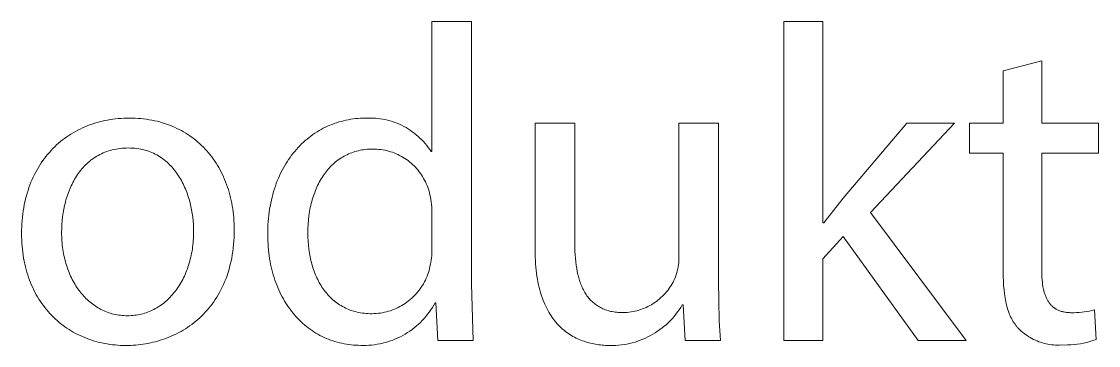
# Model space of a CAD drawing. Header units: millimetres. Extents: x -658 to 2773, y 81 to 2478.
# Drawn here: x 1708.1 to 1790.4, y 138.5 to 163.3 of the extents above; entities that cross this region are included whole.
import ezdxf

# ---------------------------------------------------------------- set-up
doc = ezdxf.new("R2010")
doc.units = ezdxf.units.MM
doc.header["$MEASUREMENT"] = 0
doc.layers.add('Domyślny', color=7, linetype='Continuous', true_color=0x000000)

msp = doc.modelspace()

# ---------------------------------------------------------------- linework, layer by layer
at = {"layer": 'Domyślny', "color": 18, "lineweight": 15, "true_color": 0x000000}
for p, q in [((1739.502, 153.338), (1739.502, 163.265)), ((1739.502, 163.265), (1742.518, 163.265)), ((1742.518, 163.265), (1742.518, 143.183)), ((1766.374, 138.885), (1766.374, 163.275)), ((1766.374, 163.275), (1769.367, 163.275)), ((1769.367, 163.275), (1769.367, 147.875)), ((1783.143, 159.492), (1786.09, 160.28)), ((1786.09, 160.28), (1786.09, 155.505)), ((1783.143, 155.505), (1783.143, 159.492)), ((1713.537, 155.43), (1713.727, 155.493)), ((1713.727, 155.493), (1713.921, 155.551)), ((1713.921, 155.551), (1714.116, 155.604)), ((1714.116, 155.604), (1714.313, 155.653)), ((1714.313, 155.653), (1714.512, 155.698)), ((1714.512, 155.698), (1714.714, 155.738)), ((1714.714, 155.738), (1714.917, 155.773)), ((1714.917, 155.773), (1715.122, 155.804)), ((1715.122, 155.804), (1715.328, 155.83)), ((1715.328, 155.83), (1715.537, 155.851)), ((1715.537, 155.851), (1715.747, 155.868)), ((1715.747, 155.868), (1715.958, 155.88)), ((1715.958, 155.88), (1716.171, 155.887)), ((1716.171, 155.887), (1716.386, 155.889)), ((1716.386, 155.889), (1716.609, 155.887)), ((1716.609, 155.887), (1716.829, 155.879)), ((1716.829, 155.879), (1717.047, 155.866)), ((1717.047, 155.866), (1717.263, 155.849)), ((1717.263, 155.849), (1717.476, 155.826)), ((1717.476, 155.826), (1717.687, 155.799)), ((1717.687, 155.799), (1717.895, 155.767)), ((1717.895, 155.767), (1718.101, 155.73)), ((1718.101, 155.73), (1718.304, 155.688)), ((1718.304, 155.688), (1718.505, 155.642)), ((1718.505, 155.642), (1718.703, 155.591)), ((1718.703, 155.591), (1718.898, 155.535)), ((1718.898, 155.535), (1719.091, 155.475)), ((1732.043, 155.475), (1732.217, 155.535)), ((1732.217, 155.535), (1732.392, 155.591)), ((1732.392, 155.591), (1732.57, 155.641)), ((1732.57, 155.641), (1732.748, 155.687)), ((1732.748, 155.687), (1732.929, 155.729)), ((1732.929, 155.729), (1733.11, 155.765)), ((1733.11, 155.765), (1733.294, 155.797)), ((1733.294, 155.797), (1733.478, 155.824)), ((1733.478, 155.824), (1733.664, 155.846)), ((1733.664, 155.846), (1733.851, 155.863)), ((1733.851, 155.863), (1734.039, 155.876)), ((1734.039, 155.876), (1734.228, 155.883)), ((1734.228, 155.883), (1734.418, 155.886)), ((1734.418, 155.886), (1734.608, 155.894)), ((1734.608, 155.894), (1734.799, 155.896)), ((1734.799, 155.896), (1734.989, 155.891)), ((1734.989, 155.891), (1735.179, 155.88)), ((1735.179, 155.88), (1735.368, 155.863)), ((1735.368, 155.863), (1735.557, 155.839)), ((1735.557, 155.839), (1735.745, 155.808)), ((1735.745, 155.808), (1735.931, 155.771)), ((1735.931, 155.771), (1736.117, 155.728)), ((1736.117, 155.728), (1736.3, 155.678)), ((1736.3, 155.678), (1736.482, 155.622)), ((1736.482, 155.622), (1736.662, 155.56)), ((1736.662, 155.56), (1736.84, 155.491)), ((1736.84, 155.491), (1737.015, 155.417)), ((1747.384, 145.778), (1747.384, 155.511)), ((1747.384, 155.511), (1750.411, 155.511)), ((1750.411, 155.511), (1750.411, 146.304)), ((1758.374, 145.31), (1758.374, 155.511)), ((1758.374, 155.511), (1761.401, 155.511)), ((1761.401, 155.511), (1761.401, 143.413)), ((1770.92, 149.772), (1775.787, 155.506)), ((1779.431, 155.506), (1773.011, 148.675)), ((1775.787, 155.506), (1779.431, 155.506)), ((1780.561, 153.209), (1780.561, 155.505)), ((1780.561, 155.505), (1783.143, 155.505)), ((1786.09, 155.505), (1790.419, 155.505)), ((1790.419, 155.505), (1790.419, 153.209)), ((1711.762, 154.561), (1711.927, 154.668)), ((1711.927, 154.668), (1712.096, 154.77)), ((1712.096, 154.77), (1712.267, 154.868)), ((1712.267, 154.868), (1712.441, 154.961)), ((1712.441, 154.961), (1712.617, 155.05)), ((1712.617, 155.05), (1712.796, 155.135)), ((1712.796, 155.135), (1712.978, 155.216)), ((1712.978, 155.216), (1713.162, 155.292)), ((1713.162, 155.292), (1713.348, 155.363)), ((1713.348, 155.363), (1713.537, 155.43)), ((1719.091, 155.475), (1719.28, 155.41)), ((1719.28, 155.41), (1719.468, 155.341)), ((1719.468, 155.341), (1719.652, 155.267)), ((1719.652, 155.267), (1719.833, 155.189)), ((1719.833, 155.189), (1720.011, 155.106)), ((1720.011, 155.106), (1720.187, 155.02)), ((1720.187, 155.02), (1720.359, 154.929)), ((1720.359, 154.929), (1720.529, 154.833)), ((1720.529, 154.833), (1720.695, 154.734)), ((1720.695, 154.734), (1720.858, 154.63)), ((1730.412, 154.627), (1730.566, 154.731)), ((1730.566, 154.731), (1730.721, 154.832)), ((1730.721, 154.832), (1730.879, 154.928)), ((1730.879, 154.928), (1731.039, 155.019)), ((1731.039, 155.019), (1731.201, 155.107)), ((1731.201, 155.107), (1731.366, 155.189)), ((1731.366, 155.189), (1731.532, 155.268)), ((1731.532, 155.268), (1731.7, 155.341)), ((1731.7, 155.341), (1731.871, 155.411)), ((1731.871, 155.411), (1732.043, 155.475)), ((1737.015, 155.417), (1737.187, 155.337)), ((1737.187, 155.337), (1737.357, 155.251)), ((1737.357, 155.251), (1737.523, 155.159)), ((1737.523, 155.159), (1737.687, 155.061)), ((1737.687, 155.061), (1737.847, 154.958)), ((1737.847, 154.958), (1738.003, 154.849)), ((1738.003, 154.849), (1738.155, 154.736)), ((1738.155, 154.736), (1738.304, 154.617)), ((1710.831, 153.834), (1710.978, 153.966)), ((1710.978, 153.966), (1711.129, 154.093)), ((1711.129, 154.093), (1711.282, 154.217)), ((1711.282, 154.217), (1711.439, 154.336)), ((1711.439, 154.336), (1711.599, 154.451)), ((1711.599, 154.451), (1711.762, 154.561)), ((1720.858, 154.63), (1721.018, 154.522)), ((1721.018, 154.522), (1721.175, 154.41)), ((1721.175, 154.41), (1721.329, 154.295)), ((1721.329, 154.295), (1721.479, 154.175)), ((1721.479, 154.175), (1721.626, 154.051)), ((1721.626, 154.051), (1721.77, 153.923)), ((1721.77, 153.923), (1721.91, 153.792)), ((1729.412, 153.775), (1729.546, 153.909)), ((1729.546, 153.909), (1729.684, 154.039)), ((1729.684, 154.039), (1729.825, 154.165)), ((1729.825, 154.165), (1729.968, 154.287)), ((1729.968, 154.287), (1730.113, 154.404)), ((1730.113, 154.404), (1730.262, 154.518)), ((1730.262, 154.518), (1730.412, 154.627)), ((1738.304, 154.617), (1738.448, 154.493)), ((1738.448, 154.493), (1738.588, 154.364)), ((1738.588, 154.364), (1738.724, 154.23)), ((1738.724, 154.23), (1738.854, 154.092)), ((1738.854, 154.092), (1738.98, 153.949)), ((1738.98, 153.949), (1739.101, 153.802)), ((1710.016, 152.959), (1710.143, 153.115)), ((1710.143, 153.115), (1710.274, 153.267)), ((1710.274, 153.267), (1710.408, 153.415)), ((1710.408, 153.415), (1710.546, 153.559)), ((1710.546, 153.559), (1710.686, 153.699)), ((1710.686, 153.699), (1710.831, 153.834)), ((1714.016, 153.041), (1713.896, 152.972)), ((1714.138, 153.106), (1714.016, 153.041)), ((1714.264, 153.168), (1714.138, 153.106)), ((1714.392, 153.226), (1714.264, 153.168)), ((1714.523, 153.28), (1714.392, 153.226)), ((1714.656, 153.33), (1714.523, 153.28)), ((1714.793, 153.376), (1714.656, 153.33)), ((1714.932, 153.419), (1714.793, 153.376)), ((1715.075, 153.457), (1714.932, 153.419)), ((1715.22, 153.491), (1715.075, 153.457)), ((1715.368, 153.52), (1715.22, 153.491)), ((1715.519, 153.546), (1715.368, 153.52)), ((1715.673, 153.567), (1715.519, 153.546)), ((1715.829, 153.583), (1715.673, 153.567)), ((1715.989, 153.595), (1715.829, 153.583)), ((1716.152, 153.602), (1715.989, 153.595)), ((1716.317, 153.604), (1716.152, 153.602)), ((1716.483, 153.602), (1716.317, 153.604)), ((1716.646, 153.594), (1716.483, 153.602)), ((1716.806, 153.581), (1716.646, 153.594)), ((1716.963, 153.564), (1716.806, 153.581)), ((1717.116, 153.541), (1716.963, 153.564)), ((1717.266, 153.514), (1717.116, 153.541)), ((1717.414, 153.482), (1717.266, 153.514)), ((1717.558, 153.446), (1717.414, 153.482)), ((1717.699, 153.405), (1717.558, 153.446)), ((1717.837, 153.36), (1717.699, 153.405)), ((1717.973, 153.31), (1717.837, 153.36)), ((1718.105, 153.257), (1717.973, 153.31)), ((1718.234, 153.199), (1718.105, 153.257)), ((1718.36, 153.138), (1718.234, 153.199)), ((1718.484, 153.073), (1718.36, 153.138)), ((1718.604, 153.004), (1718.484, 153.073)), ((1721.91, 153.792), (1722.047, 153.656)), ((1722.047, 153.656), (1722.181, 153.517)), ((1722.181, 153.517), (1722.311, 153.374)), ((1722.311, 153.374), (1722.437, 153.228)), ((1722.437, 153.228), (1722.56, 153.078)), ((1722.56, 153.078), (1722.679, 152.924)), ((1728.665, 152.884), (1728.782, 153.042)), ((1728.782, 153.042), (1728.901, 153.197)), ((1728.901, 153.197), (1729.024, 153.347)), ((1729.024, 153.347), (1729.15, 153.494)), ((1729.15, 153.494), (1729.28, 153.636)), ((1729.28, 153.636), (1729.412, 153.775)), ((1732.897, 153.033), (1732.784, 152.972)), ((1733.013, 153.091), (1732.897, 153.033)), ((1733.131, 153.145), (1733.013, 153.091)), ((1733.251, 153.196), (1733.131, 153.145)), ((1733.373, 153.243), (1733.251, 153.196)), ((1733.497, 153.286), (1733.373, 153.243)), ((1733.623, 153.326), (1733.497, 153.286)), ((1733.751, 153.363), (1733.623, 153.326)), ((1733.88, 153.396), (1733.751, 153.363)), ((1734.012, 153.425), (1733.88, 153.396)), ((1734.146, 153.45), (1734.012, 153.425)), ((1734.282, 153.471), (1734.146, 153.45)), ((1734.42, 153.489), (1734.282, 153.471)), ((1734.559, 153.503), (1734.42, 153.489)), ((1734.701, 153.513), (1734.559, 153.503)), ((1734.844, 153.519), (1734.701, 153.513)), ((1734.989, 153.521), (1734.844, 153.519)), ((1735.141, 153.519), (1734.989, 153.521)), ((1735.292, 153.512), (1735.141, 153.519)), ((1735.443, 153.5), (1735.292, 153.512)), ((1735.594, 153.483), (1735.443, 153.5)), ((1735.743, 153.461), (1735.594, 153.483)), ((1735.892, 153.433), (1735.743, 153.461)), ((1736.04, 153.401), (1735.892, 153.433)), ((1736.187, 153.363), (1736.04, 153.401)), ((1736.332, 153.321), (1736.187, 153.363)), ((1736.476, 153.273), (1736.332, 153.321)), ((1736.618, 153.221), (1736.476, 153.273)), ((1736.758, 153.164), (1736.618, 153.221)), ((1736.897, 153.102), (1736.758, 153.164)), ((1737.033, 153.035), (1736.897, 153.102)), ((1737.166, 152.964), (1737.033, 153.035)), ((1739.101, 153.802), (1739.217, 153.651)), ((1739.217, 153.651), (1739.328, 153.497)), ((1739.328, 153.497), (1739.433, 153.338)), ((1739.433, 153.338), (1739.502, 153.338)), ((1783.143, 153.209), (1780.561, 153.209)), ((1783.143, 144.139), (1783.143, 153.209)), ((1790.419, 153.209), (1786.09, 153.209)), ((1786.09, 153.209), (1786.09, 144.242)), ((1709.436, 152.119), (1709.545, 152.295)), ((1709.545, 152.295), (1709.657, 152.467)), ((1709.657, 152.467), (1709.773, 152.635)), ((1709.773, 152.635), (1709.893, 152.799)), ((1709.893, 152.799), (1710.016, 152.959)), ((1712.942, 152.205), (1712.85, 152.105)), ((1713.038, 152.303), (1712.942, 152.205)), ((1713.135, 152.397), (1713.038, 152.303)), ((1713.236, 152.489), (1713.135, 152.397)), ((1713.339, 152.577), (1713.236, 152.489)), ((1713.445, 152.663), (1713.339, 152.577)), ((1713.554, 152.745), (1713.445, 152.663)), ((1713.665, 152.824), (1713.554, 152.745)), ((1713.779, 152.9), (1713.665, 152.824)), ((1713.896, 152.972), (1713.779, 152.9)), ((1718.722, 152.931), (1718.604, 153.004)), ((1718.836, 152.855), (1718.722, 152.931)), ((1718.948, 152.775), (1718.836, 152.855)), ((1719.057, 152.692), (1718.948, 152.775)), ((1719.163, 152.606), (1719.057, 152.692)), ((1719.266, 152.516), (1719.163, 152.606)), ((1719.367, 152.424), (1719.266, 152.516)), ((1719.465, 152.328), (1719.367, 152.424)), ((1719.56, 152.23), (1719.465, 152.328)), ((1719.652, 152.129), (1719.56, 152.23)), ((1722.679, 152.924), (1722.795, 152.767)), ((1722.795, 152.767), (1722.907, 152.606)), ((1722.907, 152.606), (1723.015, 152.442)), ((1723.015, 152.442), (1723.119, 152.274)), ((1723.119, 152.274), (1723.22, 152.103)), ((1728.132, 152.034), (1728.231, 152.211)), ((1728.231, 152.211), (1728.335, 152.385)), ((1728.335, 152.385), (1728.441, 152.555)), ((1728.441, 152.555), (1728.551, 152.722)), ((1728.551, 152.722), (1728.665, 152.884)), ((1731.855, 152.28), (1731.763, 152.188)), ((1731.95, 152.37), (1731.855, 152.28)), ((1732.047, 152.456), (1731.95, 152.37)), ((1732.145, 152.539), (1732.047, 152.456)), ((1732.246, 152.619), (1732.145, 152.539)), ((1732.35, 152.696), (1732.246, 152.619)), ((1732.455, 152.77), (1732.35, 152.696)), ((1732.562, 152.841), (1732.455, 152.77)), ((1732.672, 152.908), (1732.562, 152.841)), ((1732.784, 152.972), (1732.672, 152.908)), ((1737.297, 152.888), (1737.166, 152.964)), ((1737.426, 152.808), (1737.297, 152.888)), ((1737.552, 152.724), (1737.426, 152.808)), ((1737.674, 152.635), (1737.552, 152.724)), ((1737.794, 152.542), (1737.674, 152.635)), ((1737.91, 152.445), (1737.794, 152.542)), ((1738.023, 152.345), (1737.91, 152.445)), ((1738.133, 152.24), (1738.023, 152.345)), ((1738.239, 152.132), (1738.133, 152.24)), ((1708.954, 151.182), (1709.042, 151.377)), ((1709.042, 151.377), (1709.135, 151.568)), ((1709.135, 151.568), (1709.231, 151.756)), ((1709.231, 151.756), (1709.332, 151.939)), ((1709.332, 151.939), (1709.436, 152.119)), ((1712.351, 151.45), (1712.277, 151.333)), ((1712.428, 151.565), (1712.351, 151.45)), ((1712.507, 151.678), (1712.428, 151.565)), ((1712.589, 151.789), (1712.507, 151.678)), ((1712.673, 151.897), (1712.589, 151.789)), ((1712.76, 152.002), (1712.673, 151.897)), ((1712.85, 152.105), (1712.76, 152.002)), ((1719.741, 152.026), (1719.652, 152.129)), ((1719.828, 151.919), (1719.741, 152.026)), ((1719.912, 151.811), (1719.828, 151.919)), ((1719.994, 151.7), (1719.912, 151.811)), ((1720.072, 151.586), (1719.994, 151.7)), ((1720.149, 151.471), (1720.072, 151.586)), ((1720.222, 151.354), (1720.149, 151.471)), ((1723.22, 152.103), (1723.317, 151.929)), ((1723.317, 151.929), (1723.409, 151.751)), ((1723.409, 151.751), (1723.498, 151.57)), ((1723.498, 151.57), (1723.583, 151.386)), ((1723.583, 151.386), (1723.664, 151.198)), ((1727.769, 151.285), (1727.854, 151.478)), ((1727.854, 151.478), (1727.943, 151.667)), ((1727.943, 151.667), (1728.036, 151.852)), ((1728.036, 151.852), (1728.132, 152.034)), ((1731.18, 151.464), (1731.106, 151.35)), ((1731.256, 151.576), (1731.18, 151.464)), ((1731.335, 151.685), (1731.256, 151.576)), ((1731.416, 151.791), (1731.335, 151.685)), ((1731.5, 151.894), (1731.416, 151.791)), ((1731.585, 151.995), (1731.5, 151.894)), ((1731.673, 152.093), (1731.585, 151.995)), ((1731.763, 152.188), (1731.673, 152.093)), ((1738.341, 152.02), (1738.239, 152.132)), ((1738.439, 151.905), (1738.341, 152.02)), ((1738.533, 151.786), (1738.439, 151.905)), ((1738.624, 151.665), (1738.533, 151.786)), ((1738.71, 151.54), (1738.624, 151.665)), ((1738.791, 151.412), (1738.71, 151.54)), ((1738.869, 151.282), (1738.791, 151.412)), ((1708.644, 150.364), (1708.715, 150.574)), ((1708.715, 150.574), (1708.791, 150.781)), ((1708.791, 150.781), (1708.87, 150.983)), ((1708.87, 150.983), (1708.954, 151.182)), ((1711.887, 150.586), (1711.831, 150.455)), ((1711.946, 150.715), (1711.887, 150.586)), ((1712.007, 150.842), (1711.946, 150.715)), ((1712.07, 150.968), (1712.007, 150.842)), ((1712.137, 151.091), (1712.07, 150.968)), ((1712.206, 151.213), (1712.137, 151.091)), ((1712.277, 151.333), (1712.206, 151.213)), ((1720.293, 151.234), (1720.222, 151.354)), ((1720.361, 151.113), (1720.293, 151.234)), ((1720.427, 150.99), (1720.361, 151.113)), ((1720.49, 150.865), (1720.427, 150.99)), ((1720.551, 150.739), (1720.49, 150.865)), ((1720.609, 150.611), (1720.551, 150.739)), ((1720.665, 150.482), (1720.609, 150.611)), ((1723.664, 151.198), (1723.741, 151.008)), ((1723.741, 151.008), (1723.814, 150.814)), ((1723.814, 150.814), (1723.883, 150.618)), ((1723.883, 150.618), (1723.948, 150.418)), ((1727.469, 150.478), (1727.538, 150.686)), ((1727.538, 150.686), (1727.611, 150.889)), ((1727.611, 150.889), (1727.688, 151.089)), ((1727.688, 151.089), (1727.769, 151.285)), ((1730.71, 150.612), (1730.652, 150.481)), ((1730.77, 150.741), (1730.71, 150.612)), ((1730.833, 150.868), (1730.77, 150.741)), ((1730.897, 150.992), (1730.833, 150.868)), ((1730.964, 151.114), (1730.897, 150.992)), ((1731.034, 151.233), (1730.964, 151.114)), ((1731.106, 151.35), (1731.034, 151.233)), ((1738.941, 151.149), (1738.869, 151.282)), ((1739.01, 151.014), (1738.941, 151.149)), ((1739.073, 150.877), (1739.01, 151.014)), ((1739.132, 150.737), (1739.073, 150.877)), ((1739.186, 150.596), (1739.132, 150.737)), ((1739.235, 150.452), (1739.186, 150.596)), ((1708.459, 149.712), (1708.516, 149.933)), ((1708.516, 149.933), (1708.578, 150.151)), ((1708.578, 150.151), (1708.644, 150.364)), ((1711.588, 149.778), (1711.546, 149.639)), ((1711.631, 149.916), (1711.588, 149.778)), ((1711.677, 150.053), (1711.631, 149.916)), ((1711.726, 150.188), (1711.677, 150.053)), ((1711.777, 150.322), (1711.726, 150.188)), ((1711.831, 150.455), (1711.777, 150.322)), ((1720.718, 150.351), (1720.665, 150.482)), ((1720.769, 150.22), (1720.718, 150.351)), ((1720.817, 150.087), (1720.769, 150.22)), ((1720.863, 149.954), (1720.817, 150.087)), ((1720.907, 149.819), (1720.863, 149.954)), ((1720.948, 149.684), (1720.907, 149.819)), ((1723.948, 150.418), (1724.008, 150.216)), ((1724.008, 150.216), (1724.064, 150.01)), ((1724.064, 150.01), (1724.116, 149.802)), ((1724.116, 149.802), (1724.164, 149.591)), ((1727.233, 149.615), (1727.286, 149.836)), ((1727.286, 149.836), (1727.342, 150.054)), ((1727.342, 150.054), (1727.403, 150.268)), ((1727.403, 150.268), (1727.469, 150.478)), ((1730.401, 149.791), (1730.358, 149.646)), ((1730.446, 149.933), (1730.401, 149.791)), ((1730.494, 150.073), (1730.446, 149.933)), ((1730.544, 150.211), (1730.494, 150.073)), ((1730.597, 150.347), (1730.544, 150.211)), ((1730.652, 150.481), (1730.597, 150.347)), ((1739.28, 150.308), (1739.235, 150.452)), ((1739.319, 150.161), (1739.28, 150.308)), ((1739.353, 150.014), (1739.319, 150.161)), ((1739.393, 149.835), (1739.353, 150.014)), ((1739.427, 149.656), (1739.393, 149.835)), ((1769.435, 147.875), (1770.92, 149.772)), ((1708.277, 148.792), (1708.315, 149.028)), ((1708.315, 149.028), (1708.358, 149.259)), ((1708.358, 149.259), (1708.406, 149.488)), ((1708.406, 149.488), (1708.459, 149.712)), ((1711.377, 148.927), (1711.326, 148.636)), ((1711.437, 149.214), (1711.377, 148.927)), ((1711.471, 149.357), (1711.437, 149.214)), ((1711.508, 149.498), (1711.471, 149.357)), ((1711.546, 149.639), (1711.508, 149.498)), ((1721.023, 149.412), (1720.948, 149.684)), ((1721.088, 149.137), (1721.023, 149.412)), ((1721.145, 148.862), (1721.088, 149.137)), ((1724.164, 149.591), (1724.207, 149.377)), ((1724.207, 149.377), (1724.246, 149.16)), ((1724.246, 149.16), (1724.28, 148.941)), ((1724.28, 148.941), (1724.31, 148.719)), ((1727.068, 148.697), (1727.102, 148.931)), ((1727.102, 148.931), (1727.142, 149.163)), ((1727.142, 149.163), (1727.185, 149.39)), ((1727.185, 149.39), (1727.233, 149.615)), ((1730.211, 149.049), (1730.181, 148.895)), ((1730.244, 149.201), (1730.211, 149.049)), ((1730.28, 149.351), (1730.244, 149.201)), ((1730.318, 149.5), (1730.28, 149.351)), ((1730.358, 149.646), (1730.318, 149.5)), ((1739.454, 149.475), (1739.427, 149.656)), ((1739.475, 149.293), (1739.454, 149.475)), ((1739.49, 149.111), (1739.475, 149.293)), ((1739.499, 148.929), (1739.49, 149.111)), ((1739.502, 148.746), (1739.499, 148.929)), ((1708.191, 148.065), (1708.215, 148.311)), ((1708.215, 148.311), (1708.243, 148.553)), ((1708.243, 148.553), (1708.277, 148.792)), ((1711.284, 148.344), (1711.252, 148.049)), ((1711.326, 148.636), (1711.284, 148.344)), ((1721.192, 148.586), (1721.145, 148.862)), ((1721.231, 148.311), (1721.192, 148.586)), ((1721.26, 148.037), (1721.231, 148.311)), ((1724.31, 148.719), (1724.336, 148.494)), ((1724.336, 148.494), (1724.356, 148.267)), ((1724.356, 148.267), (1724.373, 148.037)), ((1726.992, 147.973), (1727.013, 148.218)), ((1727.013, 148.218), (1727.038, 148.459)), ((1727.038, 148.459), (1727.068, 148.697)), ((1730.068, 148.098), (1730.042, 147.768)), ((1730.106, 148.422), (1730.068, 148.098)), ((1730.128, 148.581), (1730.106, 148.422)), ((1730.153, 148.739), (1730.128, 148.581)), ((1730.181, 148.895), (1730.153, 148.739)), ((1739.502, 145.856), (1739.502, 148.746)), ((1773.011, 148.675), (1780.322, 138.885)), ((1708.149, 147.047), (1708.152, 147.307)), ((1708.152, 147.307), (1708.16, 147.563)), ((1708.16, 147.563), (1708.173, 147.816)), ((1708.173, 147.816), (1708.191, 148.065)), ((1711.216, 147.457), (1711.211, 147.161)), ((1711.229, 147.753), (1711.216, 147.457)), ((1711.252, 148.049), (1711.229, 147.753)), ((1721.281, 147.765), (1721.26, 148.037)), ((1721.294, 147.496), (1721.281, 147.765)), ((1721.298, 147.23), (1721.294, 147.496)), ((1724.373, 148.037), (1724.385, 147.805)), ((1724.385, 147.805), (1724.392, 147.57)), ((1724.394, 147.333), (1724.391, 147.047)), ((1724.392, 147.57), (1724.394, 147.333)), ((1726.959, 147.221), (1726.965, 147.475)), ((1726.965, 147.475), (1726.976, 147.726)), ((1726.976, 147.726), (1726.992, 147.973)), ((1730.026, 147.432), (1730.02, 147.089)), ((1730.042, 147.768), (1730.026, 147.432)), ((1769.367, 147.875), (1769.435, 147.875)), ((1708.152, 146.803), (1708.149, 147.047)), ((1708.16, 146.561), (1708.152, 146.803)), ((1708.172, 146.323), (1708.16, 146.561)), ((1711.211, 147.161), (1711.213, 146.992)), ((1711.213, 146.992), (1711.217, 146.823)), ((1711.217, 146.823), (1711.225, 146.657)), ((1711.225, 146.657), (1711.235, 146.491)), ((1711.235, 146.491), (1711.249, 146.327)), ((1721.259, 146.372), (1721.273, 146.54)), ((1721.273, 146.54), (1721.284, 146.71)), ((1721.284, 146.71), (1721.292, 146.882)), ((1721.292, 146.882), (1721.297, 147.055)), ((1721.297, 147.055), (1721.298, 147.23)), ((1724.366, 146.491), (1724.345, 146.221)), ((1724.382, 146.767), (1724.366, 146.491)), ((1724.391, 147.047), (1724.382, 146.767)), ((1726.959, 146.964), (1726.959, 147.221)), ((1726.961, 146.728), (1726.959, 146.964)), ((1726.968, 146.494), (1726.961, 146.728)), ((1726.979, 146.263), (1726.968, 146.494)), ((1730.02, 147.089), (1730.025, 146.776)), ((1730.025, 146.776), (1730.039, 146.467)), ((1730.039, 146.467), (1730.063, 146.161)), ((1770.92, 146.847), (1769.367, 145.134)), ((1776.655, 138.885), (1770.92, 146.847)), ((1708.189, 146.087), (1708.172, 146.323)), ((1708.212, 145.854), (1708.189, 146.087)), ((1708.239, 145.625), (1708.212, 145.854)), ((1708.271, 145.398), (1708.239, 145.625)), ((1711.249, 146.327), (1711.265, 146.164)), ((1711.265, 146.164), (1711.284, 146.003)), ((1711.284, 146.003), (1711.307, 145.844)), ((1711.307, 145.844), (1711.332, 145.686)), ((1711.332, 145.686), (1711.359, 145.53)), ((1721.145, 145.556), (1721.173, 145.716)), ((1721.173, 145.716), (1721.199, 145.877)), ((1721.199, 145.877), (1721.222, 146.04)), ((1721.222, 146.04), (1721.242, 146.205)), ((1721.242, 146.205), (1721.259, 146.372)), ((1724.285, 145.695), (1724.247, 145.439)), ((1724.318, 145.955), (1724.285, 145.695)), ((1724.345, 146.221), (1724.318, 145.955)), ((1726.994, 146.035), (1726.979, 146.263)), ((1727.014, 145.809), (1726.994, 146.035)), ((1727.038, 145.586), (1727.014, 145.809)), ((1730.063, 146.161), (1730.097, 145.861)), ((1730.097, 145.861), (1730.14, 145.565)), ((1739.495, 145.527), (1739.501, 145.691)), ((1739.501, 145.691), (1739.502, 145.856)), ((1747.393, 145.245), (1747.384, 145.778)), ((1750.411, 146.304), (1750.414, 146.011)), ((1750.414, 146.011), (1750.423, 145.725)), ((1750.423, 145.725), (1750.437, 145.444)), ((1708.307, 145.175), (1708.271, 145.398)), ((1708.348, 144.954), (1708.307, 145.175)), ((1708.394, 144.737), (1708.348, 144.954)), ((1711.359, 145.53), (1711.39, 145.376)), ((1711.39, 145.376), (1711.423, 145.223)), ((1711.423, 145.223), (1711.459, 145.072)), ((1711.459, 145.072), (1711.498, 144.923)), ((1711.498, 144.923), (1711.54, 144.776)), ((1720.959, 144.788), (1721.002, 144.938)), ((1721.002, 144.938), (1721.042, 145.089)), ((1721.042, 145.089), (1721.079, 145.243)), ((1721.079, 145.243), (1721.113, 145.399)), ((1721.113, 145.399), (1721.145, 145.556)), ((1724.154, 144.943), (1724.099, 144.702)), ((1724.203, 145.189), (1724.154, 144.943)), ((1724.247, 145.439), (1724.203, 145.189)), ((1727.067, 145.365), (1727.038, 145.586)), ((1727.099, 145.148), (1727.067, 145.365)), ((1727.136, 144.933), (1727.099, 145.148)), ((1727.177, 144.72), (1727.136, 144.933)), ((1730.14, 145.565), (1730.166, 145.419)), ((1730.166, 145.419), (1730.193, 145.274)), ((1730.193, 145.274), (1730.224, 145.131)), ((1730.224, 145.131), (1730.256, 144.989)), ((1730.256, 144.989), (1730.291, 144.849)), ((1730.291, 144.849), (1730.328, 144.71)), ((1739.39, 144.714), (1739.421, 144.875)), ((1739.421, 144.875), (1739.447, 145.037)), ((1739.447, 145.037), (1739.469, 145.2)), ((1739.469, 145.2), (1739.485, 145.363)), ((1739.485, 145.363), (1739.495, 145.527)), ((1747.404, 144.987), (1747.393, 145.245)), ((1747.42, 144.736), (1747.404, 144.987)), ((1750.437, 145.444), (1750.458, 145.171)), ((1750.458, 145.171), (1750.485, 144.904)), ((1750.485, 144.904), (1750.518, 144.645)), ((1758.332, 144.678), (1758.35, 144.835)), ((1758.35, 144.835), (1758.363, 144.993)), ((1758.363, 144.993), (1758.371, 145.151)), ((1758.371, 145.151), (1758.374, 145.31)), ((1769.367, 145.134), (1769.367, 138.885)), ((1708.444, 144.523), (1708.394, 144.737)), ((1708.499, 144.312), (1708.444, 144.523)), ((1708.558, 144.104), (1708.499, 144.312)), ((1708.621, 143.899), (1708.558, 144.104)), ((1711.54, 144.776), (1711.584, 144.631)), ((1711.584, 144.631), (1711.63, 144.488)), ((1711.63, 144.488), (1711.68, 144.347)), ((1711.68, 144.347), (1711.731, 144.208)), ((1711.731, 144.208), (1711.786, 144.071)), ((1711.786, 144.071), (1711.843, 143.936)), ((1720.649, 143.936), (1720.707, 144.073)), ((1720.707, 144.073), (1720.762, 144.211)), ((1720.762, 144.211), (1720.816, 144.352)), ((1720.816, 144.352), (1720.866, 144.495)), ((1720.866, 144.495), (1720.914, 144.641)), ((1720.914, 144.641), (1720.959, 144.788)), ((1723.904, 144.01), (1723.829, 143.788)), ((1723.974, 144.236), (1723.904, 144.01)), ((1724.039, 144.467), (1723.974, 144.236)), ((1724.099, 144.702), (1724.039, 144.467)), ((1727.222, 144.511), (1727.177, 144.72)), ((1727.271, 144.304), (1727.222, 144.511)), ((1727.323, 144.101), (1727.271, 144.304)), ((1727.38, 143.9), (1727.323, 144.101)), ((1730.328, 144.71), (1730.368, 144.574)), ((1730.368, 144.574), (1730.41, 144.438)), ((1730.41, 144.438), (1730.454, 144.305)), ((1730.454, 144.305), (1730.501, 144.173)), ((1730.501, 144.173), (1730.551, 144.043)), ((1730.551, 144.043), (1730.602, 143.915)), ((1739.182, 143.944), (1739.233, 144.094)), ((1739.233, 144.094), (1739.278, 144.246)), ((1739.278, 144.246), (1739.318, 144.399)), ((1739.318, 144.399), (1739.353, 144.553)), ((1739.353, 144.553), (1739.39, 144.714)), ((1747.44, 144.491), (1747.42, 144.736)), ((1747.464, 144.252), (1747.44, 144.491)), ((1747.492, 144.02), (1747.464, 144.252)), ((1747.524, 143.793), (1747.492, 144.02)), ((1750.518, 144.645), (1750.558, 144.392)), ((1750.558, 144.392), (1750.604, 144.147)), ((1750.604, 144.147), (1750.657, 143.909)), ((1758.161, 143.906), (1758.205, 144.058)), ((1758.205, 144.058), (1758.245, 144.212)), ((1758.245, 144.212), (1758.279, 144.366)), ((1758.279, 144.366), (1758.308, 144.522)), ((1758.308, 144.522), (1758.332, 144.678)), ((1783.146, 143.778), (1783.143, 144.139)), ((1786.09, 144.242), (1786.092, 144.051)), ((1786.092, 144.051), (1786.097, 143.866)), ((1708.689, 143.698), (1708.621, 143.899)), ((1708.761, 143.5), (1708.689, 143.698)), ((1708.837, 143.305), (1708.761, 143.5)), ((1708.917, 143.114), (1708.837, 143.305)), ((1711.843, 143.936), (1711.902, 143.803)), ((1711.902, 143.803), (1711.964, 143.673)), ((1711.964, 143.673), (1712.028, 143.544)), ((1712.028, 143.544), (1712.094, 143.419)), ((1712.094, 143.419), (1712.163, 143.295)), ((1712.163, 143.295), (1712.235, 143.174)), ((1712.235, 143.174), (1712.308, 143.055)), ((1720.174, 143.049), (1720.249, 143.168)), ((1720.249, 143.168), (1720.321, 143.29)), ((1720.321, 143.29), (1720.392, 143.414)), ((1720.392, 143.414), (1720.46, 143.541)), ((1720.46, 143.541), (1720.525, 143.67)), ((1720.525, 143.67), (1720.588, 143.802)), ((1720.588, 143.802), (1720.649, 143.936)), ((1723.577, 143.153), (1723.483, 142.951)), ((1723.665, 143.36), (1723.577, 143.153)), ((1723.75, 143.572), (1723.665, 143.36)), ((1723.829, 143.788), (1723.75, 143.572)), ((1727.441, 143.703), (1727.38, 143.9)), ((1727.505, 143.508), (1727.441, 143.703)), ((1727.573, 143.316), (1727.505, 143.508)), ((1727.645, 143.128), (1727.573, 143.316)), ((1730.602, 143.915), (1730.656, 143.789)), ((1730.656, 143.789), (1730.713, 143.665)), ((1730.713, 143.665), (1730.772, 143.543)), ((1730.772, 143.543), (1730.833, 143.423)), ((1730.833, 143.423), (1730.897, 143.306)), ((1730.897, 143.306), (1730.963, 143.19)), ((1730.963, 143.19), (1731.031, 143.077)), ((1738.77, 143.088), (1738.851, 143.225)), ((1738.851, 143.225), (1738.927, 143.364)), ((1738.927, 143.364), (1738.998, 143.505)), ((1738.998, 143.505), (1739.065, 143.649)), ((1739.065, 143.649), (1739.126, 143.795)), ((1739.126, 143.795), (1739.182, 143.944)), ((1742.518, 143.183), (1742.643, 138.887)), ((1747.56, 143.572), (1747.524, 143.793)), ((1747.599, 143.356), (1747.56, 143.572)), ((1747.643, 143.147), (1747.599, 143.356)), ((1750.657, 143.909), (1750.687, 143.794)), ((1750.687, 143.794), (1750.718, 143.68)), ((1750.718, 143.68), (1750.75, 143.568)), ((1750.75, 143.568), (1750.785, 143.458)), ((1750.785, 143.458), (1750.821, 143.35)), ((1750.821, 143.35), (1750.86, 143.244)), ((1750.86, 143.244), (1750.9, 143.141)), ((1757.769, 143.084), (1757.846, 143.213)), ((1757.846, 143.213), (1757.919, 143.346)), ((1757.919, 143.346), (1757.988, 143.48)), ((1757.988, 143.48), (1758.052, 143.617)), ((1758.052, 143.617), (1758.111, 143.756)), ((1758.111, 143.756), (1758.161, 143.906)), ((1761.401, 143.413), (1761.408, 141.904)), ((1783.157, 143.428), (1783.146, 143.778)), ((1783.177, 143.09), (1783.157, 143.428)), ((1786.097, 143.866), (1786.106, 143.687)), ((1786.106, 143.687), (1786.118, 143.512)), ((1786.118, 143.512), (1786.134, 143.343)), ((1786.134, 143.343), (1786.155, 143.18)), ((1786.155, 143.18), (1786.179, 143.021)), ((1709.002, 142.926), (1708.917, 143.114)), ((1709.09, 142.742), (1709.002, 142.926)), ((1709.182, 142.561), (1709.09, 142.742)), ((1709.279, 142.384), (1709.182, 142.561)), ((1709.379, 142.21), (1709.279, 142.384)), ((1712.308, 143.055), (1712.384, 142.939)), ((1712.384, 142.939), (1712.462, 142.826)), ((1712.462, 142.826), (1712.542, 142.715)), ((1712.542, 142.715), (1712.625, 142.606)), ((1712.625, 142.606), (1712.709, 142.5)), ((1712.709, 142.5), (1712.796, 142.397)), ((1712.796, 142.397), (1712.885, 142.297)), ((1719.59, 142.288), (1719.68, 142.388)), ((1719.68, 142.388), (1719.767, 142.492)), ((1719.767, 142.492), (1719.853, 142.598)), ((1719.853, 142.598), (1719.937, 142.706)), ((1719.937, 142.706), (1720.018, 142.818)), ((1720.018, 142.818), (1720.097, 142.932)), ((1720.097, 142.932), (1720.174, 143.049)), ((1723.177, 142.373), (1723.067, 142.19)), ((1723.283, 142.561), (1723.177, 142.373)), ((1723.385, 142.754), (1723.283, 142.561)), ((1723.483, 142.951), (1723.385, 142.754)), ((1727.72, 142.943), (1727.645, 143.128)), ((1727.799, 142.761), (1727.72, 142.943)), ((1727.881, 142.582), (1727.799, 142.761)), ((1727.967, 142.406), (1727.881, 142.582)), ((1728.057, 142.234), (1727.967, 142.406)), ((1731.031, 143.077), (1731.102, 142.966)), ((1731.102, 142.966), (1731.175, 142.857)), ((1731.175, 142.857), (1731.251, 142.751)), ((1731.251, 142.751), (1731.329, 142.648)), ((1731.329, 142.648), (1731.409, 142.546)), ((1731.409, 142.546), (1731.492, 142.448)), ((1731.492, 142.448), (1731.578, 142.352)), ((1731.578, 142.352), (1731.665, 142.258)), ((1738.079, 142.225), (1738.19, 142.337)), ((1738.19, 142.337), (1738.297, 142.454)), ((1738.297, 142.454), (1738.401, 142.574)), ((1738.401, 142.574), (1738.5, 142.698)), ((1738.5, 142.698), (1738.595, 142.825)), ((1738.595, 142.825), (1738.685, 142.955)), ((1738.685, 142.955), (1738.77, 143.088)), ((1747.69, 142.943), (1747.643, 143.147)), ((1747.741, 142.745), (1747.69, 142.943)), ((1747.795, 142.552), (1747.741, 142.745)), ((1747.853, 142.365), (1747.795, 142.552)), ((1747.914, 142.183), (1747.853, 142.365)), ((1750.9, 143.141), (1750.942, 143.039)), ((1750.942, 143.039), (1750.986, 142.94)), ((1750.986, 142.94), (1751.031, 142.843)), ((1751.031, 142.843), (1751.079, 142.748)), ((1751.079, 142.748), (1751.129, 142.655)), ((1751.129, 142.655), (1751.18, 142.565)), ((1751.18, 142.565), (1751.234, 142.477)), ((1751.234, 142.477), (1751.29, 142.391)), ((1751.29, 142.391), (1751.347, 142.307)), ((1757.107, 142.262), (1757.214, 142.369)), ((1757.214, 142.369), (1757.316, 142.48)), ((1757.316, 142.48), (1757.415, 142.595)), ((1757.415, 142.595), (1757.51, 142.712)), ((1757.51, 142.712), (1757.6, 142.833)), ((1757.6, 142.833), (1757.686, 142.957)), ((1757.686, 142.957), (1757.769, 143.084)), ((1783.204, 142.763), (1783.177, 143.09)), ((1783.24, 142.448), (1783.204, 142.763)), ((1783.262, 142.295), (1783.24, 142.448)), ((1786.179, 143.021), (1786.207, 142.869)), ((1786.207, 142.869), (1786.223, 142.795)), ((1786.223, 142.795), (1786.24, 142.722)), ((1786.24, 142.722), (1786.257, 142.651)), ((1786.257, 142.651), (1786.276, 142.581)), ((1786.276, 142.581), (1786.296, 142.512)), ((1786.296, 142.512), (1786.317, 142.445)), ((1786.317, 142.445), (1786.339, 142.379)), ((1786.339, 142.379), (1786.363, 142.315)), ((1709.483, 142.039), (1709.379, 142.21)), ((1709.59, 141.873), (1709.483, 142.039)), ((1709.702, 141.709), (1709.59, 141.873)), ((1709.817, 141.55), (1709.702, 141.709)), ((1709.935, 141.394), (1709.817, 141.55)), ((1712.885, 142.297), (1712.976, 142.2)), ((1712.976, 142.2), (1713.069, 142.105)), ((1713.069, 142.105), (1713.164, 142.013)), ((1713.164, 142.013), (1713.261, 141.924)), ((1713.261, 141.924), (1713.36, 141.838)), ((1713.36, 141.838), (1713.46, 141.755)), ((1713.46, 141.755), (1713.563, 141.675)), ((1713.563, 141.675), (1713.668, 141.599)), ((1713.668, 141.599), (1713.774, 141.525)), ((1713.774, 141.525), (1713.883, 141.454)), ((1718.587, 141.448), (1718.696, 141.518)), ((1718.696, 141.518), (1718.802, 141.591)), ((1718.802, 141.591), (1718.907, 141.668)), ((1718.907, 141.668), (1719.01, 141.747)), ((1719.01, 141.747), (1719.112, 141.83)), ((1719.112, 141.83), (1719.211, 141.916)), ((1719.211, 141.916), (1719.309, 142.004)), ((1719.309, 142.004), (1719.404, 142.096)), ((1719.404, 142.096), (1719.498, 142.191)), ((1719.498, 142.191), (1719.59, 142.288)), ((1722.712, 141.669), (1722.587, 141.504)), ((1722.834, 141.838), (1722.712, 141.669)), ((1722.952, 142.012), (1722.834, 141.838)), ((1723.067, 142.19), (1722.952, 142.012)), ((1728.15, 142.065), (1728.057, 142.234)), ((1728.246, 141.9), (1728.15, 142.065)), ((1728.345, 141.738), (1728.246, 141.9)), ((1728.448, 141.579), (1728.345, 141.738)), ((1728.554, 141.424), (1728.448, 141.579)), ((1731.665, 142.258), (1731.755, 142.168)), ((1731.755, 142.168), (1731.847, 142.08)), ((1731.847, 142.08), (1731.942, 141.995)), ((1731.942, 141.995), (1732.039, 141.913)), ((1732.039, 141.913), (1732.139, 141.833)), ((1732.139, 141.833), (1732.241, 141.757)), ((1732.241, 141.757), (1732.345, 141.684)), ((1732.345, 141.684), (1732.452, 141.614)), ((1732.452, 141.614), (1732.561, 141.546)), ((1732.561, 141.546), (1732.673, 141.483)), ((1737.06, 141.476), (1737.199, 141.554)), ((1737.199, 141.554), (1737.334, 141.636)), ((1737.334, 141.636), (1737.466, 141.723)), ((1737.466, 141.723), (1737.596, 141.815)), ((1737.596, 141.815), (1737.722, 141.911)), ((1737.722, 141.911), (1737.844, 142.011)), ((1737.844, 142.011), (1737.963, 142.116)), ((1737.963, 142.116), (1738.079, 142.225)), ((1739.64, 141.583), (1739.532, 141.404)), ((1739.742, 141.766), (1739.64, 141.583)), ((1739.799, 141.766), (1739.742, 141.766)), ((1739.947, 138.887), (1739.799, 141.766)), ((1747.978, 142.007), (1747.914, 142.183)), ((1748.046, 141.835), (1747.978, 142.007)), ((1748.116, 141.669), (1748.046, 141.835)), ((1748.19, 141.509), (1748.116, 141.669)), ((1748.266, 141.353), (1748.19, 141.509)), ((1751.347, 142.307), (1751.407, 142.226)), ((1751.407, 142.226), (1751.469, 142.147)), ((1751.469, 142.147), (1751.532, 142.071)), ((1751.532, 142.071), (1751.598, 141.997)), ((1751.598, 141.997), (1751.667, 141.925)), ((1751.667, 141.925), (1751.737, 141.857)), ((1751.737, 141.857), (1751.809, 141.79)), ((1751.809, 141.79), (1751.884, 141.726)), ((1751.884, 141.726), (1751.96, 141.665)), ((1751.96, 141.665), (1752.039, 141.606)), ((1752.039, 141.606), (1752.121, 141.55)), ((1752.121, 141.55), (1752.204, 141.496)), ((1756.004, 141.477), (1756.138, 141.547)), ((1756.138, 141.547), (1756.269, 141.622)), ((1756.269, 141.622), (1756.398, 141.7)), ((1756.398, 141.7), (1756.524, 141.784)), ((1756.524, 141.784), (1756.647, 141.871)), ((1756.647, 141.871), (1756.767, 141.963)), ((1756.767, 141.963), (1756.884, 142.059)), ((1756.884, 142.059), (1756.997, 142.159)), ((1756.997, 142.159), (1757.107, 142.262)), ((1758.625, 141.597), (1758.514, 141.415)), ((1758.694, 141.597), (1758.625, 141.597)), ((1758.853, 138.89), (1758.694, 141.597)), ((1761.408, 141.904), (1761.454, 140.396)), ((1783.285, 142.145), (1783.262, 142.295)), ((1783.311, 141.998), (1783.285, 142.145)), ((1783.34, 141.854), (1783.311, 141.998)), ((1783.371, 141.713), (1783.34, 141.854)), ((1783.404, 141.576), (1783.371, 141.713)), ((1783.44, 141.441), (1783.404, 141.576)), ((1786.363, 142.315), (1786.387, 142.252)), ((1786.387, 142.252), (1786.413, 142.191)), ((1786.413, 142.191), (1786.44, 142.131)), ((1786.44, 142.131), (1786.467, 142.073)), ((1786.467, 142.073), (1786.497, 142.016)), ((1786.497, 142.016), (1786.527, 141.96)), ((1786.527, 141.96), (1786.558, 141.906)), ((1786.558, 141.906), (1786.591, 141.854)), ((1786.591, 141.854), (1786.625, 141.803)), ((1786.625, 141.803), (1786.66, 141.754)), ((1786.66, 141.754), (1786.697, 141.706)), ((1786.697, 141.706), (1786.734, 141.659)), ((1786.734, 141.659), (1786.773, 141.615)), ((1786.773, 141.615), (1786.814, 141.571)), ((1786.814, 141.571), (1786.855, 141.53)), ((1786.855, 141.53), (1786.898, 141.489)), ((1710.057, 141.242), (1709.935, 141.394)), ((1710.183, 141.094), (1710.057, 141.242)), ((1710.312, 140.949), (1710.183, 141.094)), ((1710.444, 140.808), (1710.312, 140.949)), ((1710.58, 140.672), (1710.444, 140.808)), ((1713.883, 141.454), (1713.993, 141.387)), ((1713.993, 141.387), (1714.105, 141.323)), ((1714.105, 141.323), (1714.218, 141.263)), ((1714.218, 141.263), (1714.334, 141.205)), ((1714.334, 141.205), (1714.451, 141.151)), ((1714.451, 141.151), (1714.569, 141.101)), ((1714.569, 141.101), (1714.689, 141.054)), ((1714.689, 141.054), (1714.811, 141.01)), ((1714.811, 141.01), (1714.935, 140.97)), ((1714.935, 140.97), (1715.06, 140.934)), ((1715.06, 140.934), (1715.186, 140.901)), ((1715.186, 140.901), (1715.314, 140.872)), ((1715.314, 140.872), (1715.444, 140.847)), ((1715.444, 140.847), (1715.574, 140.825)), ((1715.574, 140.825), (1715.707, 140.807)), ((1715.707, 140.807), (1715.84, 140.794)), ((1715.84, 140.794), (1715.975, 140.784)), ((1715.975, 140.784), (1716.111, 140.778)), ((1716.111, 140.778), (1716.249, 140.776)), ((1716.249, 140.776), (1716.383, 140.778)), ((1716.383, 140.778), (1716.517, 140.783)), ((1716.517, 140.783), (1716.649, 140.793)), ((1716.649, 140.793), (1716.78, 140.807)), ((1716.78, 140.807), (1716.91, 140.824)), ((1716.91, 140.824), (1717.039, 140.846)), ((1717.039, 140.846), (1717.166, 140.871)), ((1717.166, 140.871), (1717.292, 140.899)), ((1717.292, 140.899), (1717.417, 140.932)), ((1717.417, 140.932), (1717.541, 140.968)), ((1717.541, 140.968), (1717.663, 141.007)), ((1717.663, 141.007), (1717.784, 141.05)), ((1717.784, 141.05), (1717.903, 141.097)), ((1717.903, 141.097), (1718.021, 141.147)), ((1718.021, 141.147), (1718.137, 141.2)), ((1718.137, 141.2), (1718.252, 141.257)), ((1718.252, 141.257), (1718.366, 141.317)), ((1718.366, 141.317), (1718.477, 141.381)), ((1718.477, 141.381), (1718.587, 141.448)), ((1721.908, 140.75), (1721.762, 140.613)), ((1722.05, 140.892), (1721.908, 140.75)), ((1722.189, 141.038), (1722.05, 140.892)), ((1722.325, 141.189), (1722.189, 141.038)), ((1722.458, 141.344), (1722.325, 141.189)), ((1722.587, 141.504), (1722.458, 141.344)), ((1728.662, 141.272), (1728.554, 141.424)), ((1728.775, 141.124), (1728.662, 141.272)), ((1728.89, 140.98), (1728.775, 141.124)), ((1729.008, 140.839), (1728.89, 140.98)), ((1729.129, 140.702), (1729.008, 140.839)), ((1729.253, 140.569), (1729.129, 140.702)), ((1732.673, 141.483), (1732.786, 141.422)), ((1732.786, 141.422), (1732.903, 141.364)), ((1732.903, 141.364), (1733.021, 141.31)), ((1733.021, 141.31), (1733.142, 141.26)), ((1733.142, 141.26), (1733.266, 141.213)), ((1733.266, 141.213), (1733.392, 141.169)), ((1733.392, 141.169), (1733.52, 141.129)), ((1733.52, 141.129), (1733.65, 141.092)), ((1733.65, 141.092), (1733.783, 141.059)), ((1733.783, 141.059), (1733.918, 141.03)), ((1733.918, 141.03), (1734.056, 141.004)), ((1734.056, 141.004), (1734.196, 140.982)), ((1734.196, 140.982), (1734.339, 140.964)), ((1734.339, 140.964), (1734.484, 140.95)), ((1734.484, 140.95), (1734.631, 140.94)), ((1734.631, 140.94), (1734.78, 140.934)), ((1734.78, 140.934), (1734.932, 140.932)), ((1734.932, 140.932), (1735.091, 140.936)), ((1735.091, 140.936), (1735.249, 140.945)), ((1735.249, 140.945), (1735.407, 140.96)), ((1735.407, 140.96), (1735.564, 140.98)), ((1735.564, 140.98), (1735.72, 141.006)), ((1735.72, 141.006), (1735.876, 141.037)), ((1735.876, 141.037), (1736.03, 141.074)), ((1736.03, 141.074), (1736.183, 141.115)), ((1736.183, 141.115), (1736.334, 141.163)), ((1736.334, 141.163), (1736.483, 141.215)), ((1736.483, 141.215), (1736.631, 141.273)), ((1736.631, 141.273), (1736.776, 141.336)), ((1736.776, 141.336), (1736.92, 141.403)), ((1736.92, 141.403), (1737.06, 141.476)), ((1739.042, 140.728), (1738.906, 140.569)), ((1739.173, 140.89), (1739.042, 140.728)), ((1739.299, 141.058), (1739.173, 140.89)), ((1739.418, 141.229), (1739.299, 141.058)), ((1739.532, 141.404), (1739.418, 141.229)), ((1748.345, 141.202), (1748.266, 141.353)), ((1748.427, 141.056), (1748.345, 141.202)), ((1748.512, 140.915), (1748.427, 141.056)), ((1748.599, 140.779), (1748.512, 140.915)), ((1748.689, 140.648), (1748.599, 140.779)), ((1752.204, 141.496), (1752.29, 141.446)), ((1752.29, 141.446), (1752.378, 141.397)), ((1752.378, 141.397), (1752.468, 141.352)), ((1752.468, 141.352), (1752.561, 141.309)), ((1752.561, 141.309), (1752.656, 141.269)), ((1752.656, 141.269), (1752.753, 141.232)), ((1752.753, 141.232), (1752.853, 141.198)), ((1752.853, 141.198), (1752.955, 141.167)), ((1752.955, 141.167), (1753.059, 141.138)), ((1753.059, 141.138), (1753.166, 141.112)), ((1753.166, 141.112), (1753.276, 141.09)), ((1753.276, 141.09), (1753.388, 141.07)), ((1753.388, 141.07), (1753.502, 141.053)), ((1753.502, 141.053), (1753.619, 141.039)), ((1753.619, 141.039), (1753.739, 141.028)), ((1753.739, 141.028), (1753.861, 141.021)), ((1753.861, 141.021), (1753.985, 141.016)), ((1753.985, 141.016), (1754.113, 141.014)), ((1754.113, 141.014), (1754.264, 141.019)), ((1754.264, 141.019), (1754.414, 141.03)), ((1754.414, 141.03), (1754.565, 141.045)), ((1754.565, 141.045), (1754.714, 141.066)), ((1754.714, 141.066), (1754.863, 141.092)), ((1754.863, 141.092), (1755.011, 141.122)), ((1755.011, 141.122), (1755.158, 141.158)), ((1755.158, 141.158), (1755.303, 141.199)), ((1755.303, 141.199), (1755.447, 141.245)), ((1755.447, 141.245), (1755.589, 141.296)), ((1755.589, 141.296), (1755.729, 141.352)), ((1755.729, 141.352), (1755.868, 141.412)), ((1755.868, 141.412), (1756.004, 141.477)), ((1758.008, 140.728), (1757.867, 140.567)), ((1758.143, 140.893), (1758.008, 140.728)), ((1758.272, 141.063), (1758.143, 140.893)), ((1758.396, 141.237), (1758.272, 141.063)), ((1758.514, 141.415), (1758.396, 141.237)), ((1783.478, 141.309), (1783.44, 141.441)), ((1783.519, 141.181), (1783.478, 141.309)), ((1783.563, 141.056), (1783.519, 141.181)), ((1783.609, 140.934), (1783.563, 141.056)), ((1783.658, 140.815), (1783.609, 140.934)), ((1783.71, 140.699), (1783.658, 140.815)), ((1783.764, 140.587), (1783.71, 140.699)), ((1786.898, 141.489), (1786.92, 141.47)), ((1786.92, 141.47), (1786.942, 141.451)), ((1786.942, 141.451), (1786.965, 141.432)), ((1786.965, 141.432), (1786.988, 141.414)), ((1786.988, 141.414), (1787.011, 141.396)), ((1787.011, 141.396), (1787.035, 141.378)), ((1787.035, 141.378), (1787.059, 141.361)), ((1787.059, 141.361), (1787.083, 141.344)), ((1787.083, 141.344), (1787.108, 141.328)), ((1787.108, 141.328), (1787.133, 141.312)), ((1787.133, 141.312), (1787.158, 141.296)), ((1787.158, 141.296), (1787.184, 141.281)), ((1787.184, 141.281), (1787.236, 141.252)), ((1787.236, 141.252), (1787.29, 141.225)), ((1787.29, 141.225), (1787.345, 141.199)), ((1787.345, 141.199), (1787.402, 141.174)), ((1787.402, 141.174), (1787.46, 141.152)), ((1787.46, 141.152), (1787.519, 141.131)), ((1787.519, 141.131), (1787.58, 141.111)), ((1787.58, 141.111), (1787.643, 141.094)), ((1787.643, 141.094), (1787.707, 141.078)), ((1787.707, 141.078), (1787.772, 141.063)), ((1787.772, 141.063), (1787.839, 141.05)), ((1787.839, 141.05), (1787.908, 141.039)), ((1787.908, 141.039), (1787.978, 141.03)), ((1787.978, 141.03), (1788.05, 141.022)), ((1788.05, 141.022), (1788.123, 141.016)), ((1788.123, 141.016), (1788.198, 141.012)), ((1788.198, 141.012), (1788.274, 141.009)), ((1788.274, 141.009), (1788.352, 141.009)), ((1788.352, 141.009), (1788.549, 141.008)), ((1788.549, 141.008), (1788.747, 141.013)), ((1788.747, 141.013), (1788.944, 141.025)), ((1788.944, 141.025), (1789.141, 141.043)), ((1789.141, 141.043), (1789.337, 141.067)), ((1789.337, 141.067), (1789.532, 141.098)), ((1789.532, 141.098), (1789.727, 141.134)), ((1789.727, 141.134), (1789.919, 141.177)), ((1789.919, 141.177), (1790.111, 141.226)), ((1790.111, 141.226), (1790.237, 138.952)), ((1710.719, 140.538), (1710.58, 140.672)), ((1710.861, 140.409), (1710.719, 140.538)), ((1711.006, 140.284), (1710.861, 140.409)), ((1711.154, 140.163), (1711.006, 140.284)), ((1711.306, 140.046), (1711.154, 140.163)), ((1711.46, 139.933), (1711.306, 140.046)), ((1711.617, 139.823), (1711.46, 139.933)), ((1720.832, 139.884), (1720.668, 139.777)), ((1720.993, 139.994), (1720.832, 139.884)), ((1721.152, 140.109), (1720.993, 139.994)), ((1721.309, 140.228), (1721.152, 140.109)), ((1721.463, 140.352), (1721.309, 140.228)), ((1721.614, 140.48), (1721.463, 140.352)), ((1721.762, 140.613), (1721.614, 140.48)), ((1729.379, 140.44), (1729.253, 140.569)), ((1729.509, 140.314), (1729.379, 140.44)), ((1729.641, 140.192), (1729.509, 140.314)), ((1729.776, 140.074), (1729.641, 140.192)), ((1729.914, 139.961), (1729.776, 140.074)), ((1730.054, 139.851), (1729.914, 139.961)), ((1738.308, 139.985), (1738.147, 139.852)), ((1738.465, 140.123), (1738.308, 139.985)), ((1738.617, 140.267), (1738.465, 140.123)), ((1738.764, 140.416), (1738.617, 140.267)), ((1738.906, 140.569), (1738.764, 140.416)), ((1748.781, 140.521), (1748.689, 140.648)), ((1748.875, 140.399), (1748.781, 140.521)), ((1748.972, 140.281), (1748.875, 140.399)), ((1749.071, 140.168), (1748.972, 140.281)), ((1749.172, 140.059), (1749.071, 140.168)), ((1749.275, 139.955), (1749.172, 140.059)), ((1749.38, 139.855), (1749.275, 139.955)), ((1757.253, 139.975), (1757.087, 139.84)), ((1757.414, 140.115), (1757.253, 139.975)), ((1757.57, 140.261), (1757.414, 140.115)), ((1757.721, 140.411), (1757.57, 140.261)), ((1757.867, 140.567), (1757.721, 140.411)), ((1761.454, 140.396), (1761.538, 138.89)), ((1783.822, 140.478), (1783.764, 140.587)), ((1783.882, 140.372), (1783.822, 140.478)), ((1783.913, 140.321), (1783.882, 140.372)), ((1783.945, 140.27), (1783.913, 140.321)), ((1783.978, 140.22), (1783.945, 140.27)), ((1784.012, 140.171), (1783.978, 140.22)), ((1784.046, 140.123), (1784.012, 140.171)), ((1784.081, 140.075), (1784.046, 140.123)), ((1784.117, 140.029), (1784.081, 140.075)), ((1784.153, 139.983), (1784.117, 140.029)), ((1784.191, 139.938), (1784.153, 139.983)), ((1784.229, 139.894), (1784.191, 139.938)), ((1784.268, 139.851), (1784.229, 139.894)), ((1711.777, 139.718), (1711.617, 139.823)), ((1711.94, 139.617), (1711.777, 139.718)), ((1712.106, 139.521), (1711.94, 139.617)), ((1712.274, 139.428), (1712.106, 139.521)), ((1712.445, 139.34), (1712.274, 139.428)), ((1712.619, 139.255), (1712.445, 139.34)), ((1712.795, 139.176), (1712.619, 139.255)), ((1712.974, 139.1), (1712.795, 139.176)), ((1713.155, 139.029), (1712.974, 139.1)), ((1719.287, 139.085), (1719.107, 139.018)), ((1719.466, 139.157), (1719.287, 139.085)), ((1719.643, 139.232), (1719.466, 139.157)), ((1719.818, 139.312), (1719.643, 139.232)), ((1719.992, 139.397), (1719.818, 139.312)), ((1720.164, 139.485), (1719.992, 139.397)), ((1720.334, 139.578), (1720.164, 139.485)), ((1720.502, 139.676), (1720.334, 139.578)), ((1720.668, 139.777), (1720.502, 139.676)), ((1730.196, 139.745), (1730.054, 139.851)), ((1730.342, 139.643), (1730.196, 139.745)), ((1730.489, 139.545), (1730.342, 139.643)), ((1730.639, 139.452), (1730.489, 139.545)), ((1730.792, 139.362), (1730.639, 139.452)), ((1730.946, 139.277), (1730.792, 139.362)), ((1731.103, 139.196), (1730.946, 139.277)), ((1731.262, 139.119), (1731.103, 139.196)), ((1731.423, 139.047), (1731.262, 139.119)), ((1731.587, 138.979), (1731.423, 139.047)), ((1736.906, 139.083), (1736.715, 138.998)), ((1737.094, 139.175), (1736.906, 139.083)), ((1737.279, 139.272), (1737.094, 139.175)), ((1737.46, 139.376), (1737.279, 139.272)), ((1737.638, 139.486), (1737.46, 139.376)), ((1737.812, 139.602), (1737.638, 139.486)), ((1737.982, 139.724), (1737.812, 139.602)), ((1738.147, 139.852), (1737.982, 139.724)), ((1749.486, 139.759), (1749.38, 139.855)), ((1749.595, 139.667), (1749.486, 139.759)), ((1749.705, 139.579), (1749.595, 139.667)), ((1749.816, 139.495), (1749.705, 139.579)), ((1749.929, 139.416), (1749.816, 139.495)), ((1750.044, 139.34), (1749.929, 139.416)), ((1750.16, 139.267), (1750.044, 139.34)), ((1750.277, 139.199), (1750.16, 139.267)), ((1750.395, 139.134), (1750.277, 139.199)), ((1750.514, 139.073), (1750.395, 139.134)), ((1750.635, 139.015), (1750.514, 139.073)), ((1755.813, 139.066), (1755.617, 138.981)), ((1756.006, 139.158), (1755.813, 139.066)), ((1756.195, 139.256), (1756.006, 139.158)), ((1756.381, 139.361), (1756.195, 139.256)), ((1756.564, 139.472), (1756.381, 139.361)), ((1756.742, 139.589), (1756.564, 139.472)), ((1756.917, 139.712), (1756.742, 139.589)), ((1757.087, 139.84), (1756.917, 139.712)), ((1784.308, 139.809), (1784.268, 139.851)), ((1784.41, 139.707), (1784.308, 139.809)), ((1784.515, 139.608), (1784.41, 139.707)), ((1784.623, 139.514), (1784.515, 139.608)), ((1784.735, 139.422), (1784.623, 139.514)), ((1784.85, 139.335), (1784.735, 139.422)), ((1784.968, 139.252), (1784.85, 139.335)), ((1785.089, 139.173), (1784.968, 139.252)), ((1785.212, 139.099), (1785.089, 139.173)), ((1785.338, 139.028), (1785.212, 139.099)), ((1713.338, 138.962), (1713.155, 139.029)), ((1713.524, 138.9), (1713.338, 138.962)), ((1713.712, 138.842), (1713.524, 138.9)), ((1713.902, 138.788), (1713.712, 138.842)), ((1714.094, 138.739), (1713.902, 138.788)), ((1714.289, 138.694), (1714.094, 138.739)), ((1714.485, 138.654), (1714.289, 138.694)), ((1714.683, 138.619), (1714.485, 138.654)), ((1714.884, 138.588), (1714.683, 138.619)), ((1715.086, 138.562), (1714.884, 138.588)), ((1715.29, 138.541), (1715.086, 138.562)), ((1715.496, 138.524), (1715.29, 138.541)), ((1715.703, 138.512), (1715.496, 138.524)), ((1715.912, 138.505), (1715.703, 138.512)), ((1716.123, 138.502), (1715.912, 138.505)), ((1716.311, 138.504), (1716.123, 138.502)), ((1716.5, 138.51), (1716.311, 138.504)), ((1716.688, 138.52), (1716.5, 138.51)), ((1716.877, 138.534), (1716.688, 138.52)), ((1717.065, 138.552), (1716.877, 138.534)), ((1717.254, 138.574), (1717.065, 138.552)), ((1717.442, 138.6), (1717.254, 138.574)), ((1717.63, 138.63), (1717.442, 138.6)), ((1717.817, 138.664), (1717.63, 138.63)), ((1718.004, 138.702), (1717.817, 138.664)), ((1718.19, 138.744), (1718.004, 138.702)), ((1718.375, 138.791), (1718.19, 138.744)), ((1718.56, 138.841), (1718.375, 138.791)), ((1718.743, 138.896), (1718.56, 138.841)), ((1718.926, 138.955), (1718.743, 138.896)), ((1719.107, 139.018), (1718.926, 138.955)), ((1731.752, 138.916), (1731.587, 138.979)), ((1731.919, 138.857), (1731.752, 138.916)), ((1732.089, 138.802), (1731.919, 138.857)), ((1732.26, 138.752), (1732.089, 138.802)), ((1732.433, 138.707), (1732.26, 138.752)), ((1732.608, 138.666), (1732.433, 138.707)), ((1732.784, 138.63), (1732.608, 138.666)), ((1732.962, 138.598), (1732.784, 138.63)), ((1733.142, 138.572), (1732.962, 138.598)), ((1733.324, 138.55), (1733.142, 138.572)), ((1733.506, 138.532), (1733.324, 138.55)), ((1733.691, 138.52), (1733.506, 138.532)), ((1733.877, 138.513), (1733.691, 138.52)), ((1734.064, 138.51), (1733.877, 138.513)), ((1734.273, 138.506), (1734.064, 138.51)), ((1734.482, 138.508), (1734.273, 138.506)), ((1734.691, 138.518), (1734.482, 138.508)), ((1734.899, 138.535), (1734.691, 138.518)), ((1735.107, 138.559), (1734.899, 138.535)), ((1735.314, 138.59), (1735.107, 138.559)), ((1735.519, 138.627), (1735.314, 138.59)), ((1735.723, 138.672), (1735.519, 138.627)), ((1735.926, 138.724), (1735.723, 138.672)), ((1736.127, 138.782), (1735.926, 138.724)), ((1736.325, 138.848), (1736.127, 138.782)), ((1736.521, 138.92), (1736.325, 138.848)), ((1736.715, 138.998), (1736.521, 138.92)), ((1742.643, 138.887), (1739.947, 138.887)), ((1750.756, 138.961), (1750.635, 139.015)), ((1750.878, 138.91), (1750.756, 138.961)), ((1751.001, 138.863), (1750.878, 138.91)), ((1751.124, 138.819), (1751.001, 138.863)), ((1751.248, 138.778), (1751.124, 138.819)), ((1751.372, 138.74), (1751.248, 138.778)), ((1751.497, 138.705), (1751.372, 138.74)), ((1751.622, 138.673), (1751.497, 138.705)), ((1751.748, 138.645), (1751.622, 138.673)), ((1751.873, 138.619), (1751.748, 138.645)), ((1751.999, 138.595), (1751.873, 138.619)), ((1752.125, 138.575), (1751.999, 138.595)), ((1752.25, 138.557), (1752.125, 138.575)), ((1752.375, 138.542), (1752.25, 138.557)), ((1752.5, 138.529), (1752.375, 138.542)), ((1752.625, 138.519), (1752.5, 138.529)), ((1752.749, 138.511), (1752.625, 138.519)), ((1752.873, 138.505), (1752.749, 138.511)), ((1752.996, 138.502), (1752.873, 138.505)), ((1753.119, 138.501), (1752.996, 138.502)), ((1753.332, 138.502), (1753.119, 138.501)), ((1753.546, 138.51), (1753.332, 138.502)), ((1753.759, 138.525), (1753.546, 138.51)), ((1753.971, 138.547), (1753.759, 138.525)), ((1754.182, 138.577), (1753.971, 138.547)), ((1754.393, 138.613), (1754.182, 138.577)), ((1754.601, 138.657), (1754.393, 138.613)), ((1754.809, 138.708), (1754.601, 138.657)), ((1755.014, 138.766), (1754.809, 138.708)), ((1755.218, 138.831), (1755.014, 138.766)), ((1755.419, 138.902), (1755.218, 138.831)), ((1755.617, 138.981), (1755.419, 138.902)), ((1761.538, 138.89), (1758.853, 138.89)), ((1769.367, 138.885), (1766.374, 138.885)), ((1780.322, 138.885), (1776.655, 138.885)), ((1785.466, 138.962), (1785.338, 139.028)), ((1785.597, 138.901), (1785.466, 138.962)), ((1785.729, 138.844), (1785.597, 138.901)), ((1785.864, 138.791), (1785.729, 138.844)), ((1786, 138.744), (1785.864, 138.791)), ((1786.137, 138.701), (1786, 138.744)), ((1786.276, 138.663), (1786.137, 138.701)), ((1786.417, 138.629), (1786.276, 138.663)), ((1786.558, 138.601), (1786.417, 138.629)), ((1786.7, 138.578), (1786.558, 138.601)), ((1786.844, 138.559), (1786.7, 138.578)), ((1786.987, 138.545), (1786.844, 138.559)), ((1787.131, 138.537), (1786.987, 138.545)), ((1787.275, 138.533), (1787.131, 138.537)), ((1787.419, 138.535), (1787.275, 138.533)), ((1787.564, 138.541), (1787.419, 138.535)), ((1787.811, 138.536), (1787.564, 138.541)), ((1788.058, 138.54), (1787.811, 138.536)), ((1788.305, 138.552), (1788.058, 138.54)), ((1788.552, 138.572), (1788.305, 138.552)), ((1788.797, 138.601), (1788.552, 138.572)), ((1789.042, 138.639), (1788.797, 138.601)), ((1789.285, 138.685), (1789.042, 138.639)), ((1789.526, 138.739), (1789.285, 138.685)), ((1789.765, 138.802), (1789.526, 138.739)), ((1790.002, 138.873), (1789.765, 138.802)), ((1790.237, 138.952), (1790.002, 138.873))]:
    msp.add_line(p, q, dxfattribs=at)

doc.saveas('drawing.dxf')
